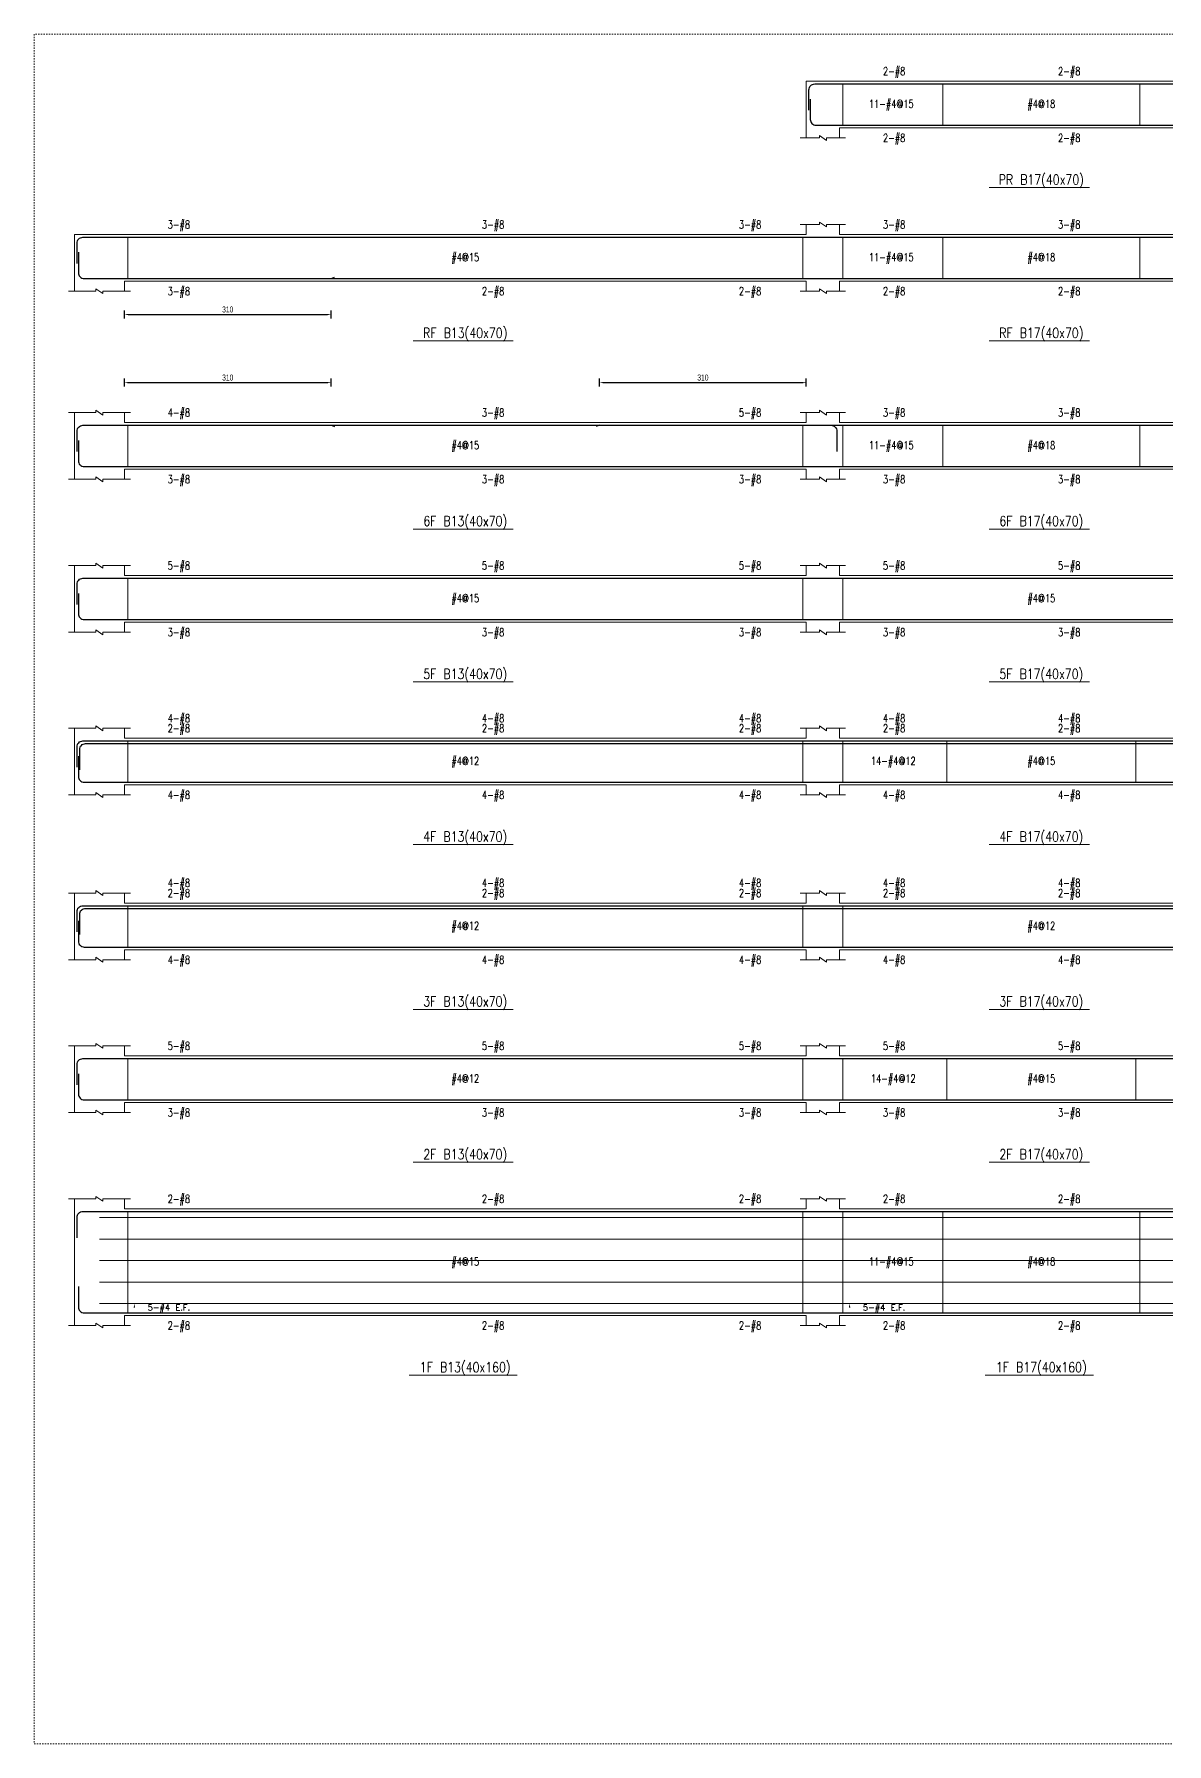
# Model space of a CAD drawing. Header units: millimetres. Extents: x 0 to 20200, y -8178 to -3000.
# Drawn here: x 8100 to 9798, y -5564 to -3000 of the extents above; entities that cross this region are included whole.
import ezdxf
from ezdxf.enums import TextEntityAlignment as Align

# ---------------------------------------------------------------- set-up
doc = ezdxf.new("R2010")
doc.units = ezdxf.units.MM
doc.linetypes.add('DOT', pattern=[4, 2, -2])
for name, color, linetype in [('stirrup-txt', 1, 'Continuous'), ('主筋文字', 1, 'Continuous'), ('主筋文字引線', 4, 'Continuous'), ('主筋線', 3, 'Continuous'), ('剪力筋文字引線', 2, 'Continuous'), ('剪力筋線', 1, 'Continuous'), ('圖框', 132, 'DOT'), ('尺寸標註-字串', 2, 'Continuous'), ('扭力筋文字', 1, 'Continuous'), ('扭力筋文字引線', 2, 'Continuous'), ('扭力筋線', 2, 'Continuous'), ('梁柱截斷記號', 3, 'Continuous'), ('梁跨名稱', 4, 'Continuous'), ('梁跨名稱底線', 2, 'Continuous'), ('邊界線', 2, 'Continuous')]:
    doc.layers.add(name, color=color, linetype=linetype)
doc.styles.add('note', font='txt', dxfattribs={"width": 0.666667, "height": 9})
doc.styles.add('txt', font='txt.shx', dxfattribs={"height": 0.2, "bigfont": 'chineset.shx'})
doc.dimstyles.new('BeamRebarDim', dxfattribs={"dimtxt": 12, "dimasz": 6, "dimexe": 6, "dimexo": 1, "dimgap": 3, "dimtad": 1, "dimdec": 0, "dimdsep": 46, "dimtxsty": 'note', "dimcen": 2.5, "dimclrd": 256, "dimclre": 256, "dimclrt": 256, "dimadec": 0, "dimazin": 0, "dimtfac": 1, "dimtmove": 0, "dimatfit": 3, "dimfxl": 1, "dimtolj": 1, "dimarcsym": 0})

# ---------------------------------------------------------------- blocks, each defined once
blk = doc.blocks.new('*D68')
at = {"layer": 'Defpoints', "color": 0}
for p in [(8235.2, -3427.5), (8545.2, -3420.5), (8545.2, -3427.5)]:
    blk.add_point(p, dxfattribs=at)
at = {"layer": '尺寸標註-字串', "lineweight": -2}
for p, q in [((8235.2, -3426.5), (8235.2, -3414.5)), ((8241.2, -3420.5), (8539.2, -3420.5)), ((8545.2, -3426.5), (8545.2, -3414.5))]:
    blk.add_line(p, q, dxfattribs=at)
at = {"layer": '尺寸標註-字串'}
for points in [[(8241.2, -3419.5), (8241.2, -3421.5), (8235.2, -3420.5)], [(8539.2, -3421.5), (8539.2, -3419.5), (8545.2, -3420.5)]]:
    blk.add_solid(points, dxfattribs=at)
at = {"layer": '尺寸標註-字串', "insert": (8390.2, -3412.9), "char_height": 9, "attachment_point": 5, "style": 'note'}
blk.add_mtext('\\A1;310', dxfattribs=at)
blk = doc.blocks.new('*D70')
at = {"layer": 'Defpoints', "color": 0}
for p in [(8235.2, -3529.6), (8545.2, -3522.6), (8545.2, -3529.6)]:
    blk.add_point(p, dxfattribs=at)
at = {"layer": '尺寸標註-字串', "lineweight": -2}
for p, q in [((8235.2, -3528.6), (8235.2, -3516.6)), ((8241.2, -3522.6), (8539.2, -3522.6)), ((8545.2, -3528.6), (8545.2, -3516.6))]:
    blk.add_line(p, q, dxfattribs=at)
at = {"layer": '尺寸標註-字串'}
for points in [[(8241.2, -3521.6), (8241.2, -3523.6), (8235.2, -3522.6)], [(8539.2, -3523.6), (8539.2, -3521.6), (8545.2, -3522.6)]]:
    blk.add_solid(points, dxfattribs=at)
at = {"layer": '尺寸標註-字串', "insert": (8390.2, -3515), "char_height": 9, "attachment_point": 5, "style": 'note'}
blk.add_mtext('\\A1;310', dxfattribs=at)
blk = doc.blocks.new('*D71')
at = {"layer": 'Defpoints', "color": 0}
for p in [(8947.7, -3529.6), (9257.7, -3522.6), (9257.7, -3529.6)]:
    blk.add_point(p, dxfattribs=at)
at = {"layer": '尺寸標註-字串', "lineweight": -2}
for p, q in [((8947.7, -3528.6), (8947.7, -3516.6)), ((8953.7, -3522.6), (9251.7, -3522.6)), ((9257.7, -3528.6), (9257.7, -3516.6))]:
    blk.add_line(p, q, dxfattribs=at)
at = {"layer": '尺寸標註-字串'}
for points in [[(8953.7, -3521.6), (8953.7, -3523.6), (8947.7, -3522.6)], [(9251.7, -3523.6), (9251.7, -3521.6), (9257.7, -3522.6)]]:
    blk.add_solid(points, dxfattribs=at)
at = {"layer": '尺寸標註-字串', "insert": (9102.7, -3515), "char_height": 9, "attachment_point": 5, "style": 'note'}
blk.add_mtext('\\A1;310', dxfattribs=at)

msp = doc.modelspace()

# ---------------------------------------------------------------- linework, layer by layer
at = {"layer": '主筋文字引線', "lineweight": 5}
for points in [[(9347.7, -3074.6, 0, 2.1, 0), (9347.7, -3068.6, 0, 0, 0), (9347.7, -3055.6, 0, 0, 0), (9367.7, -3055.6, 0, 0, 0)], [(9610.2, -3074.6, 0, 2.1, 0), (9610.2, -3068.6, 0, 0, 0), (9610.2, -3055.6, 0, 0, 0), (9630.2, -3055.6, 0, 0, 0)], [(9347.7, -3136.6, 0, 2.1, 0), (9347.7, -3142.6, 0, 0, 0), (9347.7, -3155.6, 0, 0, 0), (9367.7, -3155.6, 0, 0, 0)], [(9610.2, -3136.6, 0, 2.1, 0), (9610.2, -3142.6, 0, 0, 0), (9610.2, -3155.6, 0, 0, 0), (9630.2, -3155.6, 0, 0, 0)], [(8275.2, -3304.5, 0, 2.1, 0), (8275.2, -3298.5, 0, 0, 0), (8275.2, -3285.5, 0, 0, 0), (8295.2, -3285.5, 0, 0, 0)], [(8746.4, -3304.5, 0, 2.1, 0), (8746.4, -3298.5, 0, 0, 0), (8746.4, -3285.5, 0, 0, 0), (8766.4, -3285.5, 0, 0, 0)], [(9217.7, -3304.5, 0, 2.1, 0), (9217.7, -3298.5, 0, 0, 0), (9217.7, -3285.5, 0, 0, 0), (9197.7, -3285.5, 0, 0, 0)], [(9347.7, -3304.5, 0, 2.1, 0), (9347.7, -3298.5, 0, 0, 0), (9347.7, -3285.5, 0, 0, 0), (9367.7, -3285.5, 0, 0, 0)], [(9610.2, -3304.5, 0, 2.1, 0), (9610.2, -3298.5, 0, 0, 0), (9610.2, -3285.5, 0, 0, 0), (9630.2, -3285.5, 0, 0, 0)], [(8275.2, -3366.5, 0, 2.1, 0), (8275.2, -3372.5, 0, 0, 0), (8275.2, -3385.5, 0, 0, 0), (8295.2, -3385.5, 0, 0, 0)], [(8746.4, -3366.5, 0, 2.1, 0), (8746.4, -3372.5, 0, 0, 0), (8746.4, -3385.5, 0, 0, 0), (8766.4, -3385.5, 0, 0, 0)], [(9217.7, -3366.5, 0, 2.1, 0), (9217.7, -3372.5, 0, 0, 0), (9217.7, -3385.5, 0, 0, 0), (9197.7, -3385.5, 0, 0, 0)], [(9347.7, -3366.5, 0, 2.1, 0), (9347.7, -3372.5, 0, 0, 0), (9347.7, -3385.5, 0, 0, 0), (9367.7, -3385.5, 0, 0, 0)], [(9610.2, -3366.5, 0, 2.1, 0), (9610.2, -3372.5, 0, 0, 0), (9610.2, -3385.5, 0, 0, 0), (9630.2, -3385.5, 0, 0, 0)], [(8275.2, -3586.6, 0, 2.1, 0), (8275.2, -3580.6, 0, 0, 0), (8275.2, -3567.6, 0, 0, 0), (8295.2, -3567.6, 0, 0, 0)], [(8746.4, -3586.6, 0, 2.1, 0), (8746.4, -3580.6, 0, 0, 0), (8746.4, -3567.6, 0, 0, 0), (8766.4, -3567.6, 0, 0, 0)], [(9217.7, -3586.6, 0, 2.1, 0), (9217.7, -3580.6, 0, 0, 0), (9217.7, -3567.6, 0, 0, 0), (9197.7, -3567.6, 0, 0, 0)], [(9347.7, -3586.6, 0, 2.1, 0), (9347.7, -3580.6, 0, 0, 0), (9347.7, -3567.6, 0, 0, 0), (9367.7, -3567.6, 0, 0, 0)], [(9610.2, -3586.6, 0, 2.1, 0), (9610.2, -3580.6, 0, 0, 0), (9610.2, -3567.6, 0, 0, 0), (9630.2, -3567.6, 0, 0, 0)], [(8275.2, -3648.6, 0, 2.1, 0), (8275.2, -3654.6, 0, 0, 0), (8275.2, -3667.6, 0, 0, 0), (8295.2, -3667.6, 0, 0, 0)], [(8746.4, -3648.6, 0, 2.1, 0), (8746.4, -3654.6, 0, 0, 0), (8746.4, -3667.6, 0, 0, 0), (8766.4, -3667.6, 0, 0, 0)], [(9217.7, -3648.6, 0, 2.1, 0), (9217.7, -3654.6, 0, 0, 0), (9217.7, -3667.6, 0, 0, 0), (9197.7, -3667.6, 0, 0, 0)], [(9347.7, -3648.6, 0, 2.1, 0), (9347.7, -3654.6, 0, 0, 0), (9347.7, -3667.6, 0, 0, 0), (9367.7, -3667.6, 0, 0, 0)], [(9610.2, -3648.6, 0, 2.1, 0), (9610.2, -3654.6, 0, 0, 0), (9610.2, -3667.6, 0, 0, 0), (9630.2, -3667.6, 0, 0, 0)], [(8275.2, -3816, 0, 2.1, 0), (8275.2, -3810, 0, 0, 0), (8275.2, -3797, 0, 0, 0), (8295.2, -3797, 0, 0, 0)], [(8746.4, -3816, 0, 2.1, 0), (8746.4, -3810, 0, 0, 0), (8746.4, -3797, 0, 0, 0), (8766.4, -3797, 0, 0, 0)], [(9217.7, -3816, 0, 2.1, 0), (9217.7, -3810, 0, 0, 0), (9217.7, -3797, 0, 0, 0), (9197.7, -3797, 0, 0, 0)], [(9347.7, -3816, 0, 2.1, 0), (9347.7, -3810, 0, 0, 0), (9347.7, -3797, 0, 0, 0), (9367.7, -3797, 0, 0, 0)], [(9610.2, -3816, 0, 2.1, 0), (9610.2, -3810, 0, 0, 0), (9610.2, -3797, 0, 0, 0), (9630.2, -3797, 0, 0, 0)], [(8275.2, -3878, 0, 2.1, 0), (8275.2, -3884, 0, 0, 0), (8275.2, -3897, 0, 0, 0), (8295.2, -3897, 0, 0, 0)], [(8746.4, -3878, 0, 2.1, 0), (8746.4, -3884, 0, 0, 0), (8746.4, -3897, 0, 0, 0), (8766.4, -3897, 0, 0, 0)], [(9217.7, -3878, 0, 2.1, 0), (9217.7, -3884, 0, 0, 0), (9217.7, -3897, 0, 0, 0), (9197.7, -3897, 0, 0, 0)], [(9347.7, -3878, 0, 2.1, 0), (9347.7, -3884, 0, 0, 0), (9347.7, -3897, 0, 0, 0), (9367.7, -3897, 0, 0, 0)], [(9610.2, -3878, 0, 2.1, 0), (9610.2, -3884, 0, 0, 0), (9610.2, -3897, 0, 0, 0), (9630.2, -3897, 0, 0, 0)], [(8275.2, -4060, 0, 2.1, 0), (8275.2, -4054, 0, 0, 0), (8275.2, -4026, 0, 0, 0), (8295.2, -4026, 0, 0, 0)], [(8746.4, -4060, 0, 2.1, 0), (8746.4, -4054, 0, 0, 0), (8746.4, -4026, 0, 0, 0), (8766.4, -4026, 0, 0, 0)], [(9217.7, -4060, 0, 2.1, 0), (9217.7, -4054, 0, 0, 0), (9217.7, -4026, 0, 0, 0), (9197.7, -4026, 0, 0, 0)], [(9347.7, -4060, 0, 2.1, 0), (9347.7, -4054, 0, 0, 0), (9347.7, -4026, 0, 0, 0), (9367.7, -4026, 0, 0, 0)], [(9610.2, -4060, 0, 2.1, 0), (9610.2, -4054, 0, 0, 0), (9610.2, -4026, 0, 0, 0), (9630.2, -4026, 0, 0, 0)], [(8275.2, -4064, 0, 2.1, 0), (8275.2, -4058, 0, 0, 0), (8275.2, -4041, 0, 0, 0), (8295.2, -4041, 0, 0, 0)], [(8746.4, -4064, 0, 2.1, 0), (8746.4, -4058, 0, 0, 0), (8746.4, -4041, 0, 0, 0), (8766.4, -4041, 0, 0, 0)], [(9217.7, -4064, 0, 2.1, 0), (9217.7, -4058, 0, 0, 0), (9217.7, -4041, 0, 0, 0), (9197.7, -4041, 0, 0, 0)], [(9347.7, -4064, 0, 2.1, 0), (9347.7, -4058, 0, 0, 0), (9347.7, -4041, 0, 0, 0), (9367.7, -4041, 0, 0, 0)], [(9610.2, -4064, 0, 2.1, 0), (9610.2, -4058, 0, 0, 0), (9610.2, -4041, 0, 0, 0), (9630.2, -4041, 0, 0, 0)], [(8275.2, -4122, 0, 2.1, 0), (8275.2, -4128, 0, 0, 0), (8275.2, -4141, 0, 0, 0), (8295.2, -4141, 0, 0, 0)], [(8746.4, -4122, 0, 2.1, 0), (8746.4, -4128, 0, 0, 0), (8746.4, -4141, 0, 0, 0), (8766.4, -4141, 0, 0, 0)], [(9217.7, -4122, 0, 2.1, 0), (9217.7, -4128, 0, 0, 0), (9217.7, -4141, 0, 0, 0), (9197.7, -4141, 0, 0, 0)], [(9347.7, -4122, 0, 2.1, 0), (9347.7, -4128, 0, 0, 0), (9347.7, -4141, 0, 0, 0), (9367.7, -4141, 0, 0, 0)], [(9610.2, -4122, 0, 2.1, 0), (9610.2, -4128, 0, 0, 0), (9610.2, -4141, 0, 0, 0), (9630.2, -4141, 0, 0, 0)], [(8275.2, -4307, 0, 2.1, 0), (8275.2, -4301, 0, 0, 0), (8275.2, -4273, 0, 0, 0), (8295.2, -4273, 0, 0, 0)], [(8746.4, -4307, 0, 2.1, 0), (8746.4, -4301, 0, 0, 0), (8746.4, -4273, 0, 0, 0), (8766.4, -4273, 0, 0, 0)], [(9217.7, -4307, 0, 2.1, 0), (9217.7, -4301, 0, 0, 0), (9217.7, -4273, 0, 0, 0), (9197.7, -4273, 0, 0, 0)], [(9347.7, -4307, 0, 2.1, 0), (9347.7, -4301, 0, 0, 0), (9347.7, -4273, 0, 0, 0), (9367.7, -4273, 0, 0, 0)], [(9610.2, -4307, 0, 2.1, 0), (9610.2, -4301, 0, 0, 0), (9610.2, -4273, 0, 0, 0), (9630.2, -4273, 0, 0, 0)], [(8275.2, -4311, 0, 2.1, 0), (8275.2, -4305, 0, 0, 0), (8275.2, -4288, 0, 0, 0), (8295.2, -4288, 0, 0, 0)], [(8746.4, -4311, 0, 2.1, 0), (8746.4, -4305, 0, 0, 0), (8746.4, -4288, 0, 0, 0), (8766.4, -4288, 0, 0, 0)], [(9217.7, -4311, 0, 2.1, 0), (9217.7, -4305, 0, 0, 0), (9217.7, -4288, 0, 0, 0), (9197.7, -4288, 0, 0, 0)], [(9347.7, -4311, 0, 2.1, 0), (9347.7, -4305, 0, 0, 0), (9347.7, -4288, 0, 0, 0), (9367.7, -4288, 0, 0, 0)], [(9610.2, -4311, 0, 2.1, 0), (9610.2, -4305, 0, 0, 0), (9610.2, -4288, 0, 0, 0), (9630.2, -4288, 0, 0, 0)], [(8275.2, -4369, 0, 2.1, 0), (8275.2, -4375, 0, 0, 0), (8275.2, -4388, 0, 0, 0), (8295.2, -4388, 0, 0, 0)], [(8746.4, -4369, 0, 2.1, 0), (8746.4, -4375, 0, 0, 0), (8746.4, -4388, 0, 0, 0), (8766.4, -4388, 0, 0, 0)], [(9217.7, -4369, 0, 2.1, 0), (9217.7, -4375, 0, 0, 0), (9217.7, -4388, 0, 0, 0), (9197.7, -4388, 0, 0, 0)], [(9347.7, -4369, 0, 2.1, 0), (9347.7, -4375, 0, 0, 0), (9347.7, -4388, 0, 0, 0), (9367.7, -4388, 0, 0, 0)], [(9610.2, -4369, 0, 2.1, 0), (9610.2, -4375, 0, 0, 0), (9610.2, -4388, 0, 0, 0), (9630.2, -4388, 0, 0, 0)], [(8275.2, -4536.3, 0, 2.1, 0), (8275.2, -4530.3, 0, 0, 0), (8275.2, -4517.3, 0, 0, 0), (8295.2, -4517.3, 0, 0, 0)], [(8746.4, -4536.3, 0, 2.1, 0), (8746.4, -4530.3, 0, 0, 0), (8746.4, -4517.3, 0, 0, 0), (8766.4, -4517.3, 0, 0, 0)], [(9217.7, -4536.3, 0, 2.1, 0), (9217.7, -4530.3, 0, 0, 0), (9217.7, -4517.3, 0, 0, 0), (9197.7, -4517.3, 0, 0, 0)], [(9347.7, -4536.3, 0, 2.1, 0), (9347.7, -4530.3, 0, 0, 0), (9347.7, -4517.3, 0, 0, 0), (9367.7, -4517.3, 0, 0, 0)], [(9610.2, -4536.3, 0, 2.1, 0), (9610.2, -4530.3, 0, 0, 0), (9610.2, -4517.3, 0, 0, 0), (9630.2, -4517.3, 0, 0, 0)], [(8275.2, -4598.3, 0, 2.1, 0), (8275.2, -4604.3, 0, 0, 0), (8275.2, -4617.3, 0, 0, 0), (8295.2, -4617.3, 0, 0, 0)], [(8746.4, -4598.3, 0, 2.1, 0), (8746.4, -4604.3, 0, 0, 0), (8746.4, -4617.3, 0, 0, 0), (8766.4, -4617.3, 0, 0, 0)], [(9217.7, -4598.3, 0, 2.1, 0), (9217.7, -4604.3, 0, 0, 0), (9217.7, -4617.3, 0, 0, 0), (9197.7, -4617.3, 0, 0, 0)], [(9347.7, -4598.3, 0, 2.1, 0), (9347.7, -4604.3, 0, 0, 0), (9347.7, -4617.3, 0, 0, 0), (9367.7, -4617.3, 0, 0, 0)], [(9610.2, -4598.3, 0, 2.1, 0), (9610.2, -4604.3, 0, 0, 0), (9610.2, -4617.3, 0, 0, 0), (9630.2, -4617.3, 0, 0, 0)], [(8275.2, -4765.7, 0, 2.1, 0), (8275.2, -4759.7, 0, 0, 0), (8275.2, -4746.7, 0, 0, 0), (8295.2, -4746.7, 0, 0, 0)], [(8746.4, -4765.7, 0, 2.1, 0), (8746.4, -4759.7, 0, 0, 0), (8746.4, -4746.7, 0, 0, 0), (8766.4, -4746.7, 0, 0, 0)], [(9217.7, -4765.7, 0, 2.1, 0), (9217.7, -4759.7, 0, 0, 0), (9217.7, -4746.7, 0, 0, 0), (9197.7, -4746.7, 0, 0, 0)], [(9347.7, -4765.7, 0, 2.1, 0), (9347.7, -4759.7, 0, 0, 0), (9347.7, -4746.7, 0, 0, 0), (9367.7, -4746.7, 0, 0, 0)], [(9610.2, -4765.7, 0, 2.1, 0), (9610.2, -4759.7, 0, 0, 0), (9610.2, -4746.7, 0, 0, 0), (9630.2, -4746.7, 0, 0, 0)], [(8275.2, -4917.7, 0, 2.1, 0), (8275.2, -4923.7, 0, 0, 0), (8275.2, -4936.7, 0, 0, 0), (8295.2, -4936.7, 0, 0, 0)], [(8746.4, -4917.7, 0, 2.1, 0), (8746.4, -4923.7, 0, 0, 0), (8746.4, -4936.7, 0, 0, 0), (8766.4, -4936.7, 0, 0, 0)], [(9217.7, -4917.7, 0, 2.1, 0), (9217.7, -4923.7, 0, 0, 0), (9217.7, -4936.7, 0, 0, 0), (9197.7, -4936.7, 0, 0, 0)], [(9347.7, -4917.7, 0, 2.1, 0), (9347.7, -4923.7, 0, 0, 0), (9347.7, -4936.7, 0, 0, 0), (9367.7, -4936.7, 0, 0, 0)], [(9610.2, -4917.7, 0, 2.1, 0), (9610.2, -4923.7, 0, 0, 0), (9610.2, -4936.7, 0, 0, 0), (9630.2, -4936.7, 0, 0, 0)]]:
    msp.add_lwpolyline(points, format="xyseb", dxfattribs=at)
at = {"layer": '主筋線', "lineweight": 30}
for points in [[(9261.7, -3114), (9261.7, -3083.5, -0.414214), (9270.5, -3074.6), (9307.7, -3074.6)], [(9263.7, -3097.3), (9263.7, -3127.7, 0.414214), (9272.5, -3136.6), (9307.7, -3136.6)], [(8164.2, -3343.9), (8164.2, -3313.4, -0.414214), (8173, -3304.5), (8235.2, -3304.5)], [(8166.2, -3327.1), (8166.2, -3357.6, 0.414214), (8175, -3366.5), (8235.2, -3366.5)], [(8164.2, -3626), (8164.2, -3595.5, -0.414214), (8173, -3586.6), (8235.2, -3586.6)], [(9257.7, -3586.6), (9294.8, -3586.6, -0.414214), (9303.7, -3595.5), (9303.7, -3626)], [(8166.2, -3609.2), (8166.2, -3639.7, 0.414214), (8175, -3648.6), (8235.2, -3648.6)], [(8164.2, -3855.4), (8164.2, -3824.9, -0.414214), (8173, -3816), (8235.2, -3816)], [(8166.2, -3838.6), (8166.2, -3869.1, 0.414214), (8175, -3878), (8235.2, -3878)], [(8164.2, -4099.4), (8164.2, -4068.9, -0.414214), (8173, -4060), (8235.2, -4060)], [(8168.2, -4103.4), (8168.2, -4072.9, -0.414214), (8177, -4064), (8235.2, -4064)], [(8166.2, -4082.6), (8166.2, -4113.1, 0.414214), (8175, -4122), (8235.2, -4122)], [(8164.2, -4346.3), (8164.2, -4315.9, -0.414214), (8173, -4307), (8235.2, -4307)], [(8166.2, -4329.6), (8166.2, -4360.1, 0.414214), (8175, -4369), (8235.2, -4369)], [(8168.2, -4350.3), (8168.2, -4319.9, -0.414214), (8177, -4311), (8235.2, -4311)], [(8164.2, -4575.7), (8164.2, -4545.2, -0.414214), (8173, -4536.3), (8235.2, -4536.3)], [(8166.2, -4559), (8166.2, -4589.5, 0.414214), (8175, -4598.3), (8235.2, -4598.3)], [(8164.2, -4805.1), (8164.2, -4774.6, -0.414214), (8173, -4765.7), (8235.2, -4765.7)], [(8166.2, -4878.3), (8166.2, -4908.8, 0.414214), (8175, -4917.7), (8235.2, -4917.7)]]:
    msp.add_lwpolyline(points, format="xyb", dxfattribs=at)
for points in [[(9307.7, -3074.6), (9912.7, -3074.6)], [(9307.7, -3136.6), (9912.7, -3136.6)], [(8235.2, -3304.5), (9257.7, -3304.5)], [(9257.7, -3304.5), (9307.7, -3304.5)], [(9257.7, -3304.5), (9307.7, -3304.5)], [(9307.7, -3304.5), (9912.7, -3304.5)], [(8235.2, -3366.5), (8545.2, -3366.5)], [(8545.2, -3366.5), (8550.2, -3364.5)], [(8545.2, -3366.5), (9257.7, -3366.5)], [(9257.7, -3366.5), (9307.7, -3366.5)], [(9257.7, -3366.5), (9307.7, -3366.5)], [(9307.7, -3366.5), (9912.7, -3366.5)], [(8235.2, -3586.6), (8545.2, -3586.6)], [(8545.2, -3586.6), (8947.7, -3586.6)], [(8545.2, -3586.6), (8550.2, -3588.6)], [(8947.7, -3586.6), (8942.7, -3588.6)], [(8947.7, -3586.6), (9257.7, -3586.6)], [(9257.7, -3586.6), (9307.7, -3586.6)], [(9257.7, -3586.6), (9307.7, -3586.6)], [(9307.7, -3586.6), (9912.7, -3586.6)], [(8235.2, -3648.6), (9257.7, -3648.6)], [(9257.7, -3648.6), (9307.7, -3648.6)], [(9257.7, -3648.6), (9307.7, -3648.6)], [(9307.7, -3648.6), (9912.7, -3648.6)], [(8235.2, -3816), (9257.7, -3816)], [(9257.7, -3816), (9307.7, -3816)], [(9257.7, -3816), (9307.7, -3816)], [(9307.7, -3816), (9912.7, -3816)], [(8235.2, -3878), (9257.7, -3878)], [(9257.7, -3878), (9307.7, -3878)], [(9257.7, -3878), (9307.7, -3878)], [(9307.7, -3878), (9912.7, -3878)], [(8235.2, -4060), (9257.7, -4060)], [(8235.2, -4064), (9257.7, -4064)], [(9257.7, -4060), (9307.7, -4060)], [(9257.7, -4060), (9307.7, -4060)], [(9257.7, -4064), (9307.7, -4064)], [(9257.7, -4064), (9307.7, -4064)], [(9307.7, -4060), (9912.7, -4060)], [(9307.7, -4064), (9912.7, -4064)], [(8235.2, -4122), (9257.7, -4122)], [(9257.7, -4122), (9307.7, -4122)], [(9257.7, -4122), (9307.7, -4122)], [(9307.7, -4122), (9912.7, -4122)], [(8235.2, -4307), (9257.7, -4307)], [(9257.7, -4307), (9307.7, -4307)], [(9257.7, -4307), (9307.7, -4307)], [(9307.7, -4307), (9912.7, -4307)], [(8235.2, -4311), (9257.7, -4311)], [(9257.7, -4311), (9307.7, -4311)], [(9257.7, -4311), (9307.7, -4311)], [(9307.7, -4311), (9912.7, -4311)], [(8235.2, -4369), (9257.7, -4369)], [(9257.7, -4369), (9307.7, -4369)], [(9257.7, -4369), (9307.7, -4369)], [(9307.7, -4369), (9912.7, -4369)], [(8235.2, -4536.3), (9257.7, -4536.3)], [(9257.7, -4536.3), (9307.7, -4536.3)], [(9257.7, -4536.3), (9307.7, -4536.3)], [(9307.7, -4536.3), (9912.7, -4536.3)], [(8235.2, -4598.3), (9257.7, -4598.3)], [(9257.7, -4598.3), (9307.7, -4598.3)], [(9257.7, -4598.3), (9307.7, -4598.3)], [(9307.7, -4598.3), (9912.7, -4598.3)], [(8235.2, -4765.7), (9257.7, -4765.7)], [(9257.7, -4765.7), (9307.7, -4765.7)], [(9257.7, -4765.7), (9307.7, -4765.7)], [(9307.7, -4765.7), (9912.7, -4765.7)], [(8235.2, -4917.7), (9257.7, -4917.7)], [(9257.7, -4917.7), (9307.7, -4917.7)], [(9257.7, -4917.7), (9307.7, -4917.7)], [(9307.7, -4917.7), (9912.7, -4917.7)]]:
    msp.add_lwpolyline(points, dxfattribs=at)
at = {"layer": '剪力筋文字引線', "lineweight": 5}
for points in [[(9312.7, -3105.6, 0, 2.1, 0), (9318.7, -3105.6, 0, 0, 0), (9344.7, -3105.6, 0, 0, 0)], [(9462.7, -3105.6, 0, 2.1, 0), (9456.7, -3105.6, 0, 0, 0), (9425.7, -3105.6, 0, 0, 0)], [(9462.7, -3105.6, 0, 2.1, 0), (9468.7, -3105.6, 0, 0, 0), (9583.2, -3105.6, 0, 0, 0)], [(9757.7, -3105.6, 0, 2.1, 0), (9751.7, -3105.6, 0, 0, 0), (9637.2, -3105.6, 0, 0, 0)], [(9757.7, -3105.6, 0, 2.1, 0), (9763.7, -3105.6, 0, 0, 0), (9794.7, -3105.6, 0, 0, 0)], [(8240.2, -3335.5, 0, 2.1, 0), (8246.2, -3335.5, 0, 0, 0), (8719.4, -3335.5, 0, 0, 0)], [(9252.7, -3335.5, 0, 2.1, 0), (9246.7, -3335.5, 0, 0, 0), (8773.4, -3335.5, 0, 0, 0)], [(9312.7, -3335.5, 0, 2.1, 0), (9318.7, -3335.5, 0, 0, 0), (9344.7, -3335.5, 0, 0, 0)], [(9462.7, -3335.5, 0, 2.1, 0), (9456.7, -3335.5, 0, 0, 0), (9425.7, -3335.5, 0, 0, 0)], [(9462.7, -3335.5, 0, 2.1, 0), (9468.7, -3335.5, 0, 0, 0), (9583.2, -3335.5, 0, 0, 0)], [(9757.7, -3335.5, 0, 2.1, 0), (9751.7, -3335.5, 0, 0, 0), (9637.2, -3335.5, 0, 0, 0)], [(9757.7, -3335.5, 0, 2.1, 0), (9763.7, -3335.5, 0, 0, 0), (9794.7, -3335.5, 0, 0, 0)], [(8240.2, -3617.6, 0, 2.1, 0), (8246.2, -3617.6, 0, 0, 0), (8719.4, -3617.6, 0, 0, 0)], [(9252.7, -3617.6, 0, 2.1, 0), (9246.7, -3617.6, 0, 0, 0), (8773.4, -3617.6, 0, 0, 0)], [(9312.7, -3617.6, 0, 2.1, 0), (9318.7, -3617.6, 0, 0, 0), (9344.7, -3617.6, 0, 0, 0)], [(9462.7, -3617.6, 0, 2.1, 0), (9456.7, -3617.6, 0, 0, 0), (9425.7, -3617.6, 0, 0, 0)], [(9462.7, -3617.6, 0, 2.1, 0), (9468.7, -3617.6, 0, 0, 0), (9583.2, -3617.6, 0, 0, 0)], [(9757.7, -3617.6, 0, 2.1, 0), (9751.7, -3617.6, 0, 0, 0), (9637.2, -3617.6, 0, 0, 0)], [(9757.7, -3617.6, 0, 2.1, 0), (9763.7, -3617.6, 0, 0, 0), (9794.7, -3617.6, 0, 0, 0)], [(8240.2, -3847, 0, 2.1, 0), (8246.2, -3847, 0, 0, 0), (8719.4, -3847, 0, 0, 0)], [(9252.7, -3847, 0, 2.1, 0), (9246.7, -3847, 0, 0, 0), (8773.4, -3847, 0, 0, 0)], [(9312.7, -3847, 0, 2.1, 0), (9318.7, -3847, 0, 0, 0), (9583.2, -3847, 0, 0, 0)], [(9907.7, -3847, 0, 2.1, 0), (9901.7, -3847, 0, 0, 0), (9637.2, -3847, 0, 0, 0)], [(8240.2, -4091, 0, 2.1, 0), (8246.2, -4091, 0, 0, 0), (8719.4, -4091, 0, 0, 0)], [(9252.7, -4091, 0, 2.1, 0), (9246.7, -4091, 0, 0, 0), (8773.4, -4091, 0, 0, 0)], [(9312.7, -4091, 0, 2.1, 0), (9318.7, -4091, 0, 0, 0), (9347.7, -4091, 0, 0, 0)], [(9468.7, -4091, 0, 2.1, 0), (9462.7, -4091, 0, 0, 0), (9428.7, -4091, 0, 0, 0)], [(9468.7, -4091, 0, 2.1, 0), (9474.7, -4091, 0, 0, 0), (9583.2, -4091, 0, 0, 0)], [(9751.7, -4091, 0, 2.1, 0), (9745.7, -4091, 0, 0, 0), (9637.2, -4091, 0, 0, 0)], [(9751.7, -4091, 0, 2.1, 0), (9757.7, -4091, 0, 0, 0), (9791.7, -4091, 0, 0, 0)], [(8240.2, -4338, 0, 2.1, 0), (8246.2, -4338, 0, 0, 0), (8719.4, -4338, 0, 0, 0)], [(9252.7, -4338, 0, 2.1, 0), (9246.7, -4338, 0, 0, 0), (8773.4, -4338, 0, 0, 0)], [(9312.7, -4338, 0, 2.1, 0), (9318.7, -4338, 0, 0, 0), (9583.2, -4338, 0, 0, 0)], [(9907.7, -4338, 0, 2.1, 0), (9901.7, -4338, 0, 0, 0), (9637.2, -4338, 0, 0, 0)], [(8240.2, -4567.3, 0, 2.1, 0), (8246.2, -4567.3, 0, 0, 0), (8719.4, -4567.3, 0, 0, 0)], [(9252.7, -4567.3, 0, 2.1, 0), (9246.7, -4567.3, 0, 0, 0), (8773.4, -4567.3, 0, 0, 0)], [(9312.7, -4567.3, 0, 2.1, 0), (9318.7, -4567.3, 0, 0, 0), (9347.7, -4567.3, 0, 0, 0)], [(9468.7, -4567.3, 0, 2.1, 0), (9462.7, -4567.3, 0, 0, 0), (9428.7, -4567.3, 0, 0, 0)], [(9468.7, -4567.3, 0, 2.1, 0), (9474.7, -4567.3, 0, 0, 0), (9583.2, -4567.3, 0, 0, 0)], [(9751.7, -4567.3, 0, 2.1, 0), (9745.7, -4567.3, 0, 0, 0), (9637.2, -4567.3, 0, 0, 0)], [(9751.7, -4567.3, 0, 2.1, 0), (9757.7, -4567.3, 0, 0, 0), (9791.7, -4567.3, 0, 0, 0)], [(8240.2, -4841.7, 0, 2.1, 0), (8246.2, -4841.7, 0, 0, 0), (8719.4, -4841.7, 0, 0, 0)], [(9252.7, -4841.7, 0, 2.1, 0), (9246.7, -4841.7, 0, 0, 0), (8773.4, -4841.7, 0, 0, 0)], [(9312.7, -4841.7, 0, 2.1, 0), (9318.7, -4841.7, 0, 0, 0), (9344.7, -4841.7, 0, 0, 0)], [(9462.7, -4841.7, 0, 2.1, 0), (9456.7, -4841.7, 0, 0, 0), (9425.7, -4841.7, 0, 0, 0)], [(9462.7, -4841.7, 0, 2.1, 0), (9468.7, -4841.7, 0, 0, 0), (9583.2, -4841.7, 0, 0, 0)], [(9757.7, -4841.7, 0, 2.1, 0), (9751.7, -4841.7, 0, 0, 0), (9637.2, -4841.7, 0, 0, 0)], [(9757.7, -4841.7, 0, 2.1, 0), (9763.7, -4841.7, 0, 0, 0), (9794.7, -4841.7, 0, 0, 0)]]:
    msp.add_lwpolyline(points, format="xyseb", dxfattribs=at)
at = {"layer": '剪力筋線', "lineweight": 5}
for points in [[(9312.7, -3074.4), (9312.7, -3136.8)], [(9462.7, -3074.4), (9462.7, -3136.8)], [(9757.7, -3074.4), (9757.7, -3136.8)], [(8240.2, -3304.3), (8240.2, -3366.7)], [(9252.7, -3304.3), (9252.7, -3366.7)], [(9312.7, -3304.3), (9312.7, -3366.7)], [(9462.7, -3304.3), (9462.7, -3366.7)], [(9757.7, -3304.3), (9757.7, -3366.7)], [(8240.2, -3586.4), (8240.2, -3648.8)], [(9252.7, -3586.4), (9252.7, -3648.8)], [(9312.7, -3586.4), (9312.7, -3648.8)], [(9462.7, -3586.4), (9462.7, -3648.8)], [(9757.7, -3586.4), (9757.7, -3648.8)], [(8240.2, -3815.8), (8240.2, -3878.2)], [(9252.7, -3815.8), (9252.7, -3878.2)], [(9312.7, -3815.8), (9312.7, -3878.2)], [(8240.2, -4059.8), (8240.2, -4122.2)], [(9252.7, -4059.8), (9252.7, -4122.2)], [(9312.7, -4059.8), (9312.7, -4122.2)], [(9468.7, -4059.8), (9468.7, -4122.2)], [(9751.7, -4059.8), (9751.7, -4122.2)], [(8240.2, -4306.8), (8240.2, -4369.1)], [(9252.7, -4306.8), (9252.7, -4369.1)], [(9312.7, -4306.8), (9312.7, -4369.1)], [(8240.2, -4536.2), (8240.2, -4598.5)], [(9252.7, -4536.2), (9252.7, -4598.5)], [(9312.7, -4536.2), (9312.7, -4598.5)], [(9468.7, -4536.2), (9468.7, -4598.5)], [(9751.7, -4536.2), (9751.7, -4598.5)], [(8240.2, -4765.5), (8240.2, -4917.9)], [(9252.7, -4765.5), (9252.7, -4917.9)], [(9312.7, -4765.5), (9312.7, -4917.9)], [(9462.7, -4765.5), (9462.7, -4917.9)], [(9757.7, -4765.5), (9757.7, -4917.9)]]:
    msp.add_lwpolyline(points, dxfattribs=at)
at = {"layer": '圖框', "lineweight": 5}
msp.add_lwpolyline([(8100, -5564), (12100, -5564), (12100, -3000), (8100, -3000), (8100, -5564)], dxfattribs=at)
at = {"layer": '扭力筋文字引線', "lineweight": 5}
for points in [[(8250.2, -4774.7, 0, 2.1, 0), (8250.2, -4780.7, 0, 0, 0), (8250.2, -4807, 0, 2.1, 0), (8250.2, -4813, 0, 0, 0), (8250.2, -4839.2, 0, 2.1, 0), (8250.2, -4845.2, 0, 0, 0), (8250.2, -4871.5, 0, 2.1, 0), (8250.2, -4877.5, 0, 0, 0), (8250.2, -4903.7, 0, 2.1, 0), (8250.2, -4909.7, 0, 0, 0), (8250.2, -4909.7, 0, 0, 0), (8265.2, -4909.7, 0, 0, 0)], [(9322.7, -4774.7, 0, 2.1, 0), (9322.7, -4780.7, 0, 0, 0), (9322.7, -4807, 0, 2.1, 0), (9322.7, -4813, 0, 0, 0), (9322.7, -4839.2, 0, 2.1, 0), (9322.7, -4845.2, 0, 0, 0), (9322.7, -4871.5, 0, 2.1, 0), (9322.7, -4877.5, 0, 0, 0), (9322.7, -4903.7, 0, 2.1, 0), (9322.7, -4909.7, 0, 0, 0), (9322.7, -4909.7, 0, 0, 0), (9337.7, -4909.7, 0, 0, 0)]]:
    msp.add_lwpolyline(points, format="xyseb", dxfattribs=at)
at = {"layer": '扭力筋線', "lineweight": 5}
for points in [[(8197.7, -4774.7), (9282.7, -4774.7)], [(9282.7, -4774.7), (9937.7, -4774.7)], [(8197.7, -4807), (9282.7, -4807)], [(9282.7, -4807), (9937.7, -4807)], [(8197.7, -4839.2), (9282.7, -4839.2)], [(9282.7, -4839.2), (9937.7, -4839.2)], [(8197.7, -4871.5), (9282.7, -4871.5)], [(9282.7, -4871.5), (9937.7, -4871.5)], [(8197.7, -4903.7), (9282.7, -4903.7)], [(9282.7, -4903.7), (9937.7, -4903.7)]]:
    msp.add_lwpolyline(points, dxfattribs=at)
at = {"layer": '梁柱截斷記號', "lineweight": 5}
for points in [[(9248.7, -3155.6), (9277.3, -3155.6), (9277.3, -3152), (9288.1, -3159.2), (9288.1, -3155.6), (9316.7, -3155.6)], [(9248.7, -3285.5), (9277.3, -3285.5), (9277.3, -3281.9), (9288.1, -3289.1), (9288.1, -3285.5), (9316.7, -3285.5)], [(8151.2, -3385.5), (8192.3, -3385.5), (8192.3, -3381.9), (8203.1, -3389.1), (8203.1, -3385.5), (8244.2, -3385.5)], [(9248.7, -3385.5), (9277.3, -3385.5), (9277.3, -3381.9), (9288.1, -3389.1), (9288.1, -3385.5), (9316.7, -3385.5)], [(8151.2, -3567.6), (8192.3, -3567.6), (8192.3, -3564), (8203.1, -3571.2), (8203.1, -3567.6), (8244.2, -3567.6)], [(9248.7, -3567.6), (9277.3, -3567.6), (9277.3, -3564), (9288.1, -3571.2), (9288.1, -3567.6), (9316.7, -3567.6)], [(8151.2, -3667.6), (8192.3, -3667.6), (8192.3, -3664), (8203.1, -3671.2), (8203.1, -3667.6), (8244.2, -3667.6)], [(9248.7, -3667.6), (9277.3, -3667.6), (9277.3, -3664), (9288.1, -3671.2), (9288.1, -3667.6), (9316.7, -3667.6)], [(8151.2, -3797), (8192.3, -3797), (8192.3, -3793.4), (8203.1, -3800.6), (8203.1, -3797), (8244.2, -3797)], [(9248.7, -3797), (9277.3, -3797), (9277.3, -3793.4), (9288.1, -3800.6), (9288.1, -3797), (9316.7, -3797)], [(8151.2, -3897), (8192.3, -3897), (8192.3, -3893.4), (8203.1, -3900.6), (8203.1, -3897), (8244.2, -3897)], [(9248.7, -3897), (9277.3, -3897), (9277.3, -3893.4), (9288.1, -3900.6), (9288.1, -3897), (9316.7, -3897)], [(8151.2, -4041), (8192.3, -4041), (8192.3, -4037.4), (8203.1, -4044.6), (8203.1, -4041), (8244.2, -4041)], [(9248.7, -4041), (9277.3, -4041), (9277.3, -4037.4), (9288.1, -4044.6), (9288.1, -4041), (9316.7, -4041)], [(8151.2, -4141), (8192.3, -4141), (8192.3, -4137.4), (8203.1, -4144.6), (8203.1, -4141), (8244.2, -4141)], [(9248.7, -4141), (9277.3, -4141), (9277.3, -4137.4), (9288.1, -4144.6), (9288.1, -4141), (9316.7, -4141)], [(8151.2, -4288), (8192.3, -4288), (8192.3, -4284.4), (8203.1, -4291.6), (8203.1, -4288), (8244.2, -4288)], [(9248.7, -4288), (9277.3, -4288), (9277.3, -4284.4), (9288.1, -4291.6), (9288.1, -4288), (9316.7, -4288)], [(8151.2, -4388), (8192.3, -4388), (8192.3, -4384.4), (8203.1, -4391.6), (8203.1, -4388), (8244.2, -4388)], [(9248.7, -4388), (9277.3, -4388), (9277.3, -4384.4), (9288.1, -4391.6), (9288.1, -4388), (9316.7, -4388)], [(8151.2, -4517.3), (8192.3, -4517.3), (8192.3, -4513.7), (8203.1, -4520.9), (8203.1, -4517.3), (8244.2, -4517.3)], [(9248.7, -4517.3), (9277.3, -4517.3), (9277.3, -4513.7), (9288.1, -4520.9), (9288.1, -4517.3), (9316.7, -4517.3)], [(8151.2, -4617.3), (8192.3, -4617.3), (8192.3, -4613.7), (8203.1, -4620.9), (8203.1, -4617.3), (8244.2, -4617.3)], [(9248.7, -4617.3), (9277.3, -4617.3), (9277.3, -4613.7), (9288.1, -4620.9), (9288.1, -4617.3), (9316.7, -4617.3)], [(8151.2, -4746.7), (8192.3, -4746.7), (8192.3, -4743.1), (8203.1, -4750.3), (8203.1, -4746.7), (8244.2, -4746.7)], [(9248.7, -4746.7), (9277.3, -4746.7), (9277.3, -4743.1), (9288.1, -4750.3), (9288.1, -4746.7), (9316.7, -4746.7)], [(8151.2, -4936.7), (8192.3, -4936.7), (8192.3, -4933.1), (8203.1, -4940.3), (8203.1, -4936.7), (8244.2, -4936.7)], [(9248.7, -4936.7), (9277.3, -4936.7), (9277.3, -4933.1), (9288.1, -4940.3), (9288.1, -4936.7), (9316.7, -4936.7)]]:
    msp.add_lwpolyline(points, dxfattribs=at)
at = {"layer": '梁跨名稱底線', "lineweight": 5}
for points in [[(9532.2, -3230.1), (9682.2, -3230.1)], [(8668.4, -3460), (8818.4, -3460)], [(9532.2, -3460), (9682.2, -3460)], [(8668.4, -3742.1), (8818.4, -3742.1)], [(9532.2, -3742.1), (9682.2, -3742.1)], [(8668.4, -3971.5), (8818.4, -3971.5)], [(9532.2, -3971.5), (9682.2, -3971.5)], [(8668.4, -4215.5), (8818.4, -4215.5)], [(9532.2, -4215.5), (9682.2, -4215.5)], [(8668.4, -4462.5), (8818.4, -4462.5)], [(9532.2, -4462.5), (9682.2, -4462.5)], [(8668.4, -4691.8), (8818.4, -4691.8)], [(9532.2, -4691.8), (9682.2, -4691.8)], [(8662.4, -5011.2), (8824.4, -5011.2)], [(9526.2, -5011.2), (9688.2, -5011.2)]]:
    msp.add_lwpolyline(points, dxfattribs=at)
at = {"layer": '邊界線', "lineweight": 5}
for points in [[(9257.7, -3140.6), (9257.7, -3070.6)], [(9257.7, -3070.6), (9307.7, -3070.6)], [(9307.7, -3070.6), (9912.7, -3070.6)], [(9257.7, -3155.6), (9257.7, -3140.6)], [(9307.7, -3155.6), (9307.7, -3140.6)], [(9307.7, -3140.6), (9912.7, -3140.6)], [(8160.2, -3370.5), (8160.2, -3300.5)], [(8160.2, -3300.5), (8235.2, -3300.5)], [(8235.2, -3300.5), (9257.7, -3300.5)], [(9257.7, -3300.5), (9257.7, -3285.5)], [(9307.7, -3300.5), (9307.7, -3285.5)], [(9307.7, -3300.5), (9912.7, -3300.5)], [(8160.2, -3385.5), (8160.2, -3370.5)], [(8235.2, -3385.5), (8235.2, -3370.5)], [(8235.2, -3370.5), (9257.7, -3370.5)], [(9257.7, -3385.5), (9257.7, -3370.5)], [(9307.7, -3385.5), (9307.7, -3370.5)], [(9307.7, -3370.5), (9912.7, -3370.5)], [(8160.2, -3582.6), (8160.2, -3567.6)], [(8160.2, -3652.6), (8160.2, -3582.6)], [(8235.2, -3567.6), (8235.2, -3582.6)], [(8235.2, -3582.6), (9257.7, -3582.6)], [(9257.7, -3582.6), (9257.7, -3567.6)], [(9307.7, -3582.6), (9307.7, -3567.6)], [(9307.7, -3582.6), (9912.7, -3582.6)], [(8160.2, -3667.6), (8160.2, -3652.6)], [(8235.2, -3667.6), (8235.2, -3652.6)], [(8235.2, -3652.6), (9257.7, -3652.6)], [(9257.7, -3667.6), (9257.7, -3652.6)], [(9307.7, -3667.6), (9307.7, -3652.6)], [(9307.7, -3652.6), (9912.7, -3652.6)], [(8160.2, -3812), (8160.2, -3797)], [(8160.2, -3882), (8160.2, -3812)], [(8235.2, -3797), (8235.2, -3812)], [(8235.2, -3812), (9257.7, -3812)], [(9257.7, -3812), (9257.7, -3797)], [(9307.7, -3812), (9307.7, -3797)], [(9307.7, -3812), (9912.7, -3812)], [(8160.2, -3897), (8160.2, -3882)], [(8235.2, -3897), (8235.2, -3882)], [(8235.2, -3882), (9257.7, -3882)], [(9257.7, -3897), (9257.7, -3882)], [(9307.7, -3897), (9307.7, -3882)], [(9307.7, -3882), (9912.7, -3882)], [(8160.2, -4056), (8160.2, -4041)], [(8235.2, -4041), (8235.2, -4056)], [(9257.7, -4056), (9257.7, -4041)], [(9307.7, -4056), (9307.7, -4041)], [(8160.2, -4126), (8160.2, -4056)], [(8235.2, -4056), (9257.7, -4056)], [(9307.7, -4056), (9912.7, -4056)], [(8160.2, -4141), (8160.2, -4126)], [(8235.2, -4141), (8235.2, -4126)], [(8235.2, -4126), (9257.7, -4126)], [(9257.7, -4141), (9257.7, -4126)], [(9307.7, -4141), (9307.7, -4126)], [(9307.7, -4126), (9912.7, -4126)], [(8160.2, -4303), (8160.2, -4288)], [(8160.2, -4373), (8160.2, -4303)], [(8235.2, -4288), (8235.2, -4303)], [(8235.2, -4303), (9257.7, -4303)], [(9257.7, -4303), (9257.7, -4288)], [(9307.7, -4303), (9307.7, -4288)], [(9307.7, -4303), (9912.7, -4303)], [(8160.2, -4388), (8160.2, -4373)], [(8235.2, -4388), (8235.2, -4373)], [(8235.2, -4373), (9257.7, -4373)], [(9257.7, -4388), (9257.7, -4373)], [(9307.7, -4388), (9307.7, -4373)], [(9307.7, -4373), (9912.7, -4373)], [(8160.2, -4532.3), (8160.2, -4517.3)], [(8160.2, -4602.3), (8160.2, -4532.3)], [(8235.2, -4517.3), (8235.2, -4532.3)], [(8235.2, -4532.3), (9257.7, -4532.3)], [(9257.7, -4532.3), (9257.7, -4517.3)], [(9307.7, -4532.3), (9307.7, -4517.3)], [(9307.7, -4532.3), (9912.7, -4532.3)], [(8160.2, -4617.3), (8160.2, -4602.3)], [(8235.2, -4617.3), (8235.2, -4602.3)], [(8235.2, -4602.3), (9257.7, -4602.3)], [(9257.7, -4617.3), (9257.7, -4602.3)], [(9307.7, -4617.3), (9307.7, -4602.3)], [(9307.7, -4602.3), (9912.7, -4602.3)], [(8160.2, -4761.7), (8160.2, -4746.7)], [(8160.2, -4921.7), (8160.2, -4761.7)], [(8235.2, -4746.7), (8235.2, -4761.7)], [(8235.2, -4761.7), (9257.7, -4761.7)], [(9257.7, -4761.7), (9257.7, -4746.7)], [(9307.7, -4761.7), (9307.7, -4746.7)], [(9307.7, -4761.7), (9912.7, -4761.7)], [(8160.2, -4936.7), (8160.2, -4921.7)], [(8235.2, -4936.7), (8235.2, -4921.7)], [(8235.2, -4921.7), (9257.7, -4921.7)], [(9257.7, -4936.7), (9257.7, -4921.7)], [(9307.7, -4936.7), (9307.7, -4921.7)], [(9307.7, -4921.7), (9912.7, -4921.7)]]:
    msp.add_lwpolyline(points, dxfattribs=at)

# ---------------------------------------------------------------- texts
at = {"layer": 'stirrup-txt', "style": 'txt', "width": 0.75}
for s, p in [('11-#4@15', (9385.2, -3110.6)), ('#4@18', (9610.2, -3110.6)), ('#4@15', (8746.4, -3340.5)), ('11-#4@15', (9385.2, -3340.5)), ('#4@18', (9610.2, -3340.5)), ('#4@15', (8746.4, -3622.6)), ('11-#4@15', (9385.2, -3622.6)), ('#4@18', (9610.2, -3622.6)), ('#4@15', (8746.4, -3852)), ('#4@15', (9610.2, -3852)), ('#4@12', (8746.4, -4096)), ('14-#4@12', (9388.2, -4096)), ('#4@15', (9610.2, -4096)), ('#4@12', (8746.4, -4343)), ('#4@12', (9610.2, -4343)), ('#4@12', (8746.4, -4572.3)), ('14-#4@12', (9388.2, -4572.3)), ('#4@15', (9610.2, -4572.3)), ('#4@15', (8746.4, -4846.7)), ('11-#4@15', (9385.2, -4846.7)), ('#4@18', (9610.2, -4846.7))]:
    msp.add_text(s, height=12, dxfattribs=at).set_placement(p, align=Align.CENTER)
at = {"layer": '主筋文字', "style": 'txt', "width": 0.75}
for s, p in [('2-#8', (9372.7, -3055.6)), ('2-#8', (9635.2, -3055.6)), ('2-#8', (9372.7, -3155.6)), ('2-#8', (9635.2, -3155.6)), ('3-#8', (8300.2, -3285.5)), ('3-#8', (8771.4, -3285.5)), ('3-#8', (9156.7, -3285.5)), ('3-#8', (9372.7, -3285.5)), ('3-#8', (9635.2, -3285.5)), ('3-#8', (8300.2, -3385.5)), ('2-#8', (8771.4, -3385.5)), ('2-#8', (9156.7, -3385.5)), ('2-#8', (9372.7, -3385.5)), ('2-#8', (9635.2, -3385.5)), ('4-#8', (8300.2, -3567.6)), ('3-#8', (8771.4, -3567.6)), ('5-#8', (9156.7, -3567.6)), ('3-#8', (9372.7, -3567.6)), ('3-#8', (9635.2, -3567.6)), ('3-#8', (8300.2, -3667.6)), ('3-#8', (8771.4, -3667.6)), ('3-#8', (9156.7, -3667.6)), ('3-#8', (9372.7, -3667.6)), ('3-#8', (9635.2, -3667.6)), ('5-#8', (8300.2, -3797)), ('5-#8', (8771.4, -3797)), ('5-#8', (9156.7, -3797)), ('5-#8', (9372.7, -3797)), ('5-#8', (9635.2, -3797)), ('3-#8', (8300.2, -3897)), ('3-#8', (8771.4, -3897)), ('3-#8', (9156.7, -3897)), ('3-#8', (9372.7, -3897)), ('3-#8', (9635.2, -3897)), ('4-#8', (8300.2, -4026)), ('4-#8', (8771.4, -4026)), ('4-#8', (9156.7, -4026)), ('4-#8', (9372.7, -4026)), ('4-#8', (9635.2, -4026)), ('2-#8', (8300.2, -4041)), ('2-#8', (8771.4, -4041)), ('2-#8', (9156.7, -4041)), ('2-#8', (9372.7, -4041)), ('2-#8', (9635.2, -4041)), ('4-#8', (8300.2, -4141)), ('4-#8', (8771.4, -4141)), ('4-#8', (9156.7, -4141)), ('4-#8', (9372.7, -4141)), ('4-#8', (9635.2, -4141)), ('4-#8', (8300.2, -4273)), ('2-#8', (8300.2, -4288)), ('4-#8', (8771.4, -4273)), ('2-#8', (8771.4, -4288)), ('4-#8', (9156.7, -4273)), ('2-#8', (9156.7, -4288)), ('4-#8', (9372.7, -4273)), ('2-#8', (9372.7, -4288)), ('4-#8', (9635.2, -4273)), ('2-#8', (9635.2, -4288)), ('4-#8', (8300.2, -4388)), ('4-#8', (8771.4, -4388)), ('4-#8', (9156.7, -4388)), ('4-#8', (9372.7, -4388)), ('4-#8', (9635.2, -4388)), ('5-#8', (8300.2, -4517.3)), ('5-#8', (8771.4, -4517.3)), ('5-#8', (9156.7, -4517.3)), ('5-#8', (9372.7, -4517.3)), ('5-#8', (9635.2, -4517.3)), ('3-#8', (8300.2, -4617.3)), ('3-#8', (8771.4, -4617.3)), ('3-#8', (9156.7, -4617.3)), ('3-#8', (9372.7, -4617.3)), ('3-#8', (9635.2, -4617.3)), ('2-#8', (8300.2, -4746.7)), ('2-#8', (8771.4, -4746.7)), ('2-#8', (9156.7, -4746.7)), ('2-#8', (9372.7, -4746.7)), ('2-#8', (9635.2, -4746.7)), ('2-#8', (8300.2, -4936.7)), ('2-#8', (8771.4, -4936.7)), ('2-#8', (9156.7, -4936.7)), ('2-#8', (9372.7, -4936.7)), ('2-#8', (9635.2, -4936.7))]:
    msp.add_text(s, height=12, dxfattribs=at).set_placement(p, align=Align.MIDDLE_LEFT)
at = {"layer": '扭力筋文字', "style": 'txt'}
for p in [(8270.2, -4909.7), (9342.7, -4909.7)]:
    msp.add_text('5-#4 E.F.', height=9, dxfattribs=at).set_placement(p, align=Align.MIDDLE_LEFT)
at = {"layer": '梁跨名稱', "style": 'txt', "width": 0.8}
for s, p in [('PR B17(40x70)', (9610.2, -3225.6)), ('RF B13(40x70)', (8746.4, -3455.5)), ('RF B17(40x70)', (9610.2, -3455.5)), ('6F B13(40x70)', (8746.4, -3737.6)), ('6F B17(40x70)', (9610.2, -3737.6)), ('5F B13(40x70)', (8746.4, -3967)), ('5F B17(40x70)', (9610.2, -3967)), ('4F B13(40x70)', (8746.4, -4211)), ('4F B17(40x70)', (9610.2, -4211)), ('3F B13(40x70)', (8746.4, -4458)), ('3F B17(40x70)', (9610.2, -4458)), ('2F B13(40x70)', (8746.4, -4687.3)), ('2F B17(40x70)', (9610.2, -4687.3)), ('1F B13(40x160)', (8746.4, -5006.7)), ('1F B17(40x160)', (9610.2, -5006.7))]:
    msp.add_text(s, height=15, dxfattribs=at).set_placement(p, align=Align.CENTER)

# ---------------------------------------------------------------- dimensions: what is measured, and where the dimension line sits
at = {"layer": '尺寸標註-字串'}
for base, p1, p2, picture, middle in [((8545.2, -3420.5), (8235.2, -3427.5), (8545.2, -3427.5), '*D68', (8390.2, -3412.9)), ((8545.2, -3522.6), (8235.2, -3529.6), (8545.2, -3529.6), '*D70', (8390.2, -3515)), ((9257.7, -3522.6), (8947.7, -3529.6), (9257.7, -3529.6), '*D71', (9102.7, -3515))]:
    dim = msp.add_linear_dim(base=base, p1=p1, p2=p2, dimstyle='BeamRebarDim', dxfattribs=at)
    dim.commit()
    dim.dimension.update_dxf_attribs({"geometry": picture, "text_midpoint": middle})

doc.saveas('drawing.dxf')
